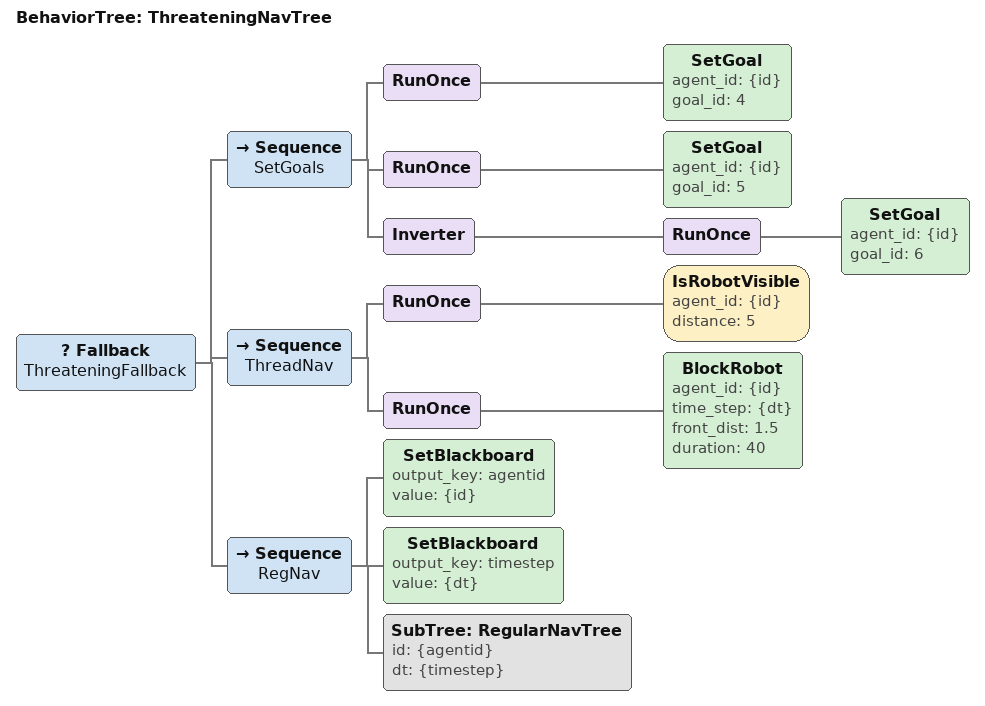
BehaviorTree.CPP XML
<?xml version="1.0" encoding="UTF-8"?>
<root main_tree_to_execute="ThreateningNavTree" BTCPP_format="4">

  <include path="BTRegularNav.xml" />

    <BehaviorTree ID="ThreateningNavTree">
        <Fallback name="ThreateningFallback">

            <Sequence name="SetGoals">
                <RunOnce>
                    <SetGoal agent_id="{id}" goal_id="4"/>
                </RunOnce>
                <RunOnce>
                    <SetGoal agent_id="{id}" goal_id="5"/>
                </RunOnce>
                <Inverter>
                    <RunOnce>
                        <SetGoal agent_id="{id}" goal_id="6"/>
                    </RunOnce>
                </Inverter>
            </Sequence>

            <Sequence name="ThreadNav">

            	<RunOnce>
                    <IsRobotVisible agent_id="{id}" distance="5" />
                </RunOnce>

                <RunOnce>
                    <BlockRobot agent_id="{id}" time_step="{dt}" front_dist="1.5" duration="40" />
                </RunOnce>

            </Sequence>
            <Sequence name="RegNav">
                <SetBlackboard output_key="agentid" value="{id}" />
                <SetBlackboard output_key="timestep" value="{dt}" />
                <SubTree ID="RegularNavTree" id="{agentid}" dt="{timestep}" />
            </Sequence>
        </Fallback>
    </BehaviorTree>

</root>
